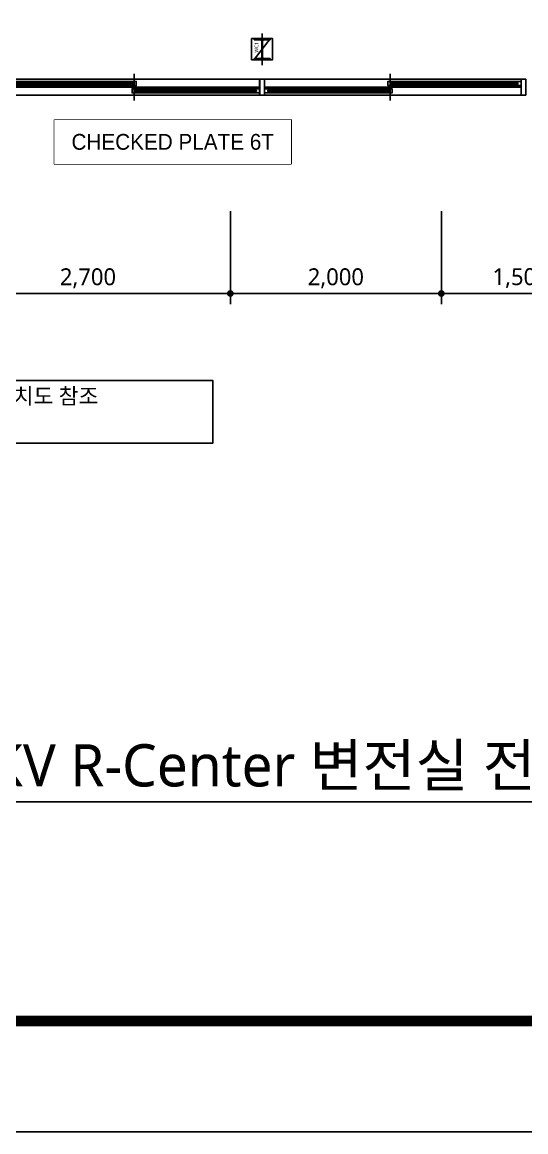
# Model space of a CAD drawing. Header units: millimetres. Extents: x 3355 to 129505, y 4600 to 34300.
# Drawn here: x 17732 to 22506, y 4600 to 15112 of the extents above; entities that cross this region are included whole.
import ezdxf
from ezdxf.enums import TextEntityAlignment as Align
from ezdxf.xclip import XClip

# ---------------------------------------------------------------- set-up
doc = ezdxf.new("R2010")
doc.units = ezdxf.units.MM
doc.header["$LTSCALE"] = 800
doc.header["$XCLIPFRAME"] = 0
doc.linetypes.add('CEN', pattern=[62, 60, -1, 0, -1])
doc.linetypes.add('점선1', pattern=[2, 1.25, -0.75])
doc.layers.get('Defpoints').update_dxf_attribs({"color": 167})
for name, color, linetype in [('11$1$SYM', 3, 'Continuous'), ('arch', 8, 'Continuous'), ('DIM', 6, 'Continuous'), ('SYM', 3, 'Continuous'), ('TIT', 2, 'Continuous'), ('XR-SHEET-SHT', 5, 'Continuous'), ('XREF', 7, 'CEN')]:
    doc.layers.add(name, color=color, linetype=linetype)
doc.layers.add('건축도면', color=9, linetype='Continuous', lineweight=25)
doc.styles.add('GHS', font='malgun.ttf')
doc.styles.add('돋움', font='')
doc.styles.add('맑은고딕', font='malgun.ttf')
doc.styles.add('스타일1', font='malgun.ttf')
doc.styles.get('돋움').set_extended_font_data('Dotum')
doc.dimstyles.new('Copy of PSD MI', dxfattribs={"dimscale": 100, "dimtxt": 1.5, "dimasz": 0.8, "dimexe": 1.25, "dimexo": 1.5, "dimgap": 0.6, "dimtad": 1, "dimdec": 0, "dimzin": 1, "dimdsep": 46, "dimlunit": 6, "dimtxsty": '맑은고딕', "dimblk": 'DOT', "dimcen": 2.5, "dimadec": 0, "dimazin": 0, "dimtfac": 1, "dimtdec": 0, "dimtix": 1, "dimtmove": 2, "dimatfit": 3, "dimfxl": 1, "dimtolj": 1, "dimtzin": 1, "dimarcsym": 0})

# ---------------------------------------------------------------- blocks, each defined once
blk = doc.blocks.new('XR-현황측량도')
at = {"color": 0}
blk.add_lwpolyline([(87949, 77003, 0.113814), (91117, 74545, 0.13394), (93095, 74047), (94071, 74047), (99828, 74046), (108550, 74046), (116948, 74022), (126987, 74021), (128740, 73975), (135159, 74063), (143027, 74044), (151690, 74037), (154883, 74051), (162789, 74142), (171655, 74152), (178948, 74224), (185441, 74258), (186412, 74405), (193068, 76972, 0.271364), (196517, 81929), (196870, 86053), (196859, 91789), (196871, 109951)], format="xyb", dxfattribs=at)
blk = doc.blocks.new('A$Cfef6c29d_1')
at = {"color": 0}
for p, q in [((40, 270), (40, 225)), ((190, 270), (40, 270)), ((40, 225), (190, 225)), ((190, 225), (190, 270)), ((-10, -965), (240, -965)), ((40, -2207), (40, -2252)), ((190, -2207), (40, -2207)), ((40, -2252), (190, -2252)), ((190, -2252), (190, -2207))]:
    blk.add_line(p, q, dxfattribs=at)
at = {"color": 0, "ltscale": 12}
for p, q in [((40, 225), (40, -2207)), ((115, 225), (115, -2207)), ((190, -2207), (190, 225)), ((130, 185), (130, -945)), ((170, 185), (170, -945)), ((60, -2160), (60, -985)), ((100, -985), (100, -2160))]:
    blk.add_line(p, q, dxfattribs=at)
at = {"color": 0}
for points in [[(130, 185), (146, 185), (146, 195), (155, 195), (155, 185), (170, 185), (170, 225), (130, 225), (130, 185)], [(60, -985), (76, -985), (76, -975), (85, -975), (85, -985), (100, -985), (100, -945), (60, -945), (60, -985)], [(130, -945), (146, -945), (146, -955), (155, -955), (155, -945), (170, -945), (170, -985), (130, -985), (130, -945)], [(60, -2160), (76, -2160), (76, -2177), (85, -2177), (85, -2160), (100, -2160), (100, -2207), (60, -2207), (60, -2160)]]:
    blk.add_lwpolyline(points, close=True, dxfattribs=at)
at = {"color": 0, "ltscale": 12}
for points in [[(148, -953), (148, 193), (153, 193), (153, -953)], [(78, -2168), (78, -977), (83, -977), (83, -2168)]]:
    blk.add_lwpolyline(points, close=True, dxfattribs=at)
at = {"color": 0}
for centre, start, end in [((147, 185), 0, 180), ((154, 185), 0, 180), ((147, -945), 180, 0), ((154, -945), 180, 0), ((77, -985), 0, 180), ((84, -985), 0, 180), ((77, -2160), 180, 0), ((84, -2160), 180, 0)]:
    blk.add_arc(centre, 1, start, end, dxfattribs=at)
blk = doc.blocks.new('*U113')
at = {"color": 0}
for p, q in [((59, 185), (0, 185)), ((72, 172), (72, 22)), ((78, 172), (78, 22)), ((91, 185), (150, 185)), ((59, 9), (0, 9)), ((91, 9), (150, 9))]:
    blk.add_line(p, q, dxfattribs=at)
for points in [[(150, 185), (150, 194), (0, 194), (0, 185)], [(0, 9), (0, 0), (150, 0), (150, 9)]]:
    blk.add_lwpolyline(points, dxfattribs=at)
for centre, start, end in [((59, 172), 0, 90), ((91, 172), 90, 180), ((59, 22), 270, 0), ((91, 22), 180, 270)]:
    blk.add_arc(centre, 13, start, end, dxfattribs=at)
blk = doc.blocks.new('S-WC1')
at = {"color": 0}
for p, q in [((0, 147), (0, -153)), ((-75, -97), (75, 97))]:
    blk.add_line(p, q, dxfattribs=at)
blk.add_lwpolyline([(-100, 100), (100, 100), (100, -100), (-100, -100)], close=True, dxfattribs=at)
blk.add_blockref('*U113', (-75, -97), dxfattribs=at)
at = {"color": 0, "style": '스타일1'}
blk.add_text('WC1', height=35, rotation=90, dxfattribs=at).set_placement((-36, -32))
blk = doc.blocks.new('XR-PLAN', base_point=(461, 408))
at = {"layer": 'arch'}
ref = blk.add_blockref('XR-현황측량도', (-77510, -35338), dxfattribs=at)
XClip(ref).set_block_clipping_path([(86810.4680804907, 39538.2997129494), (224210.4680804907, 149938.2997129495)])
blk.add_blockref('S-WC1', (69500, 42900), dxfattribs=at)
at = {"layer": 'arch', "rotation": 270}
blk.add_blockref('A$Cfef6c29d_1', (69252, 42655), dxfattribs=at)
at = {"layer": 'arch', "xscale": -1, "rotation": 89.99999999999997}
blk.add_blockref('A$Cfef6c29d_1', (69748, 42655), dxfattribs=at)
blk = doc.blocks.new('XR-FORM-EE', base_point=(461, 408))
at = {"layer": 'XR-SHEET-SHT', "color": 5}
blk.add_lwpolyline([(0, 118800), (168200, 118800), (168200, 0), (0, 0)], close=True, dxfattribs=at)
at = {"layer": 'XR-SHEET-SHT', "color": 5, "const_width": 400}
blk.add_lwpolyline([(9300, 114600), (163900, 114600), (163900, 4200), (9300, 4200)], close=True, dxfattribs=at)
blk = doc.blocks.new('DOT')
at = {"color": 0, "linetype": 'ByBlock'}
blk.add_line((-0.5, 0), (-1, 0), dxfattribs=at)
at = {"color": 0, "linetype": 'ByBlock', "const_width": 0.5}
blk.add_lwpolyline([(-0.25, 0, 1), (0.25, 0, 1)], format="xyb", close=True, dxfattribs=at)
blk = doc.blocks.new('*D207')
at = {"layer": 'Defpoints', "color": 0, "ltscale": 2, "transparency": 16777216}
for p in [(21705, 13443), (23206, 13443), (21705, 12542)]:
    blk.add_point(p, dxfattribs=at)
at = {"layer": 'DIM', "color": 0, "lineweight": -2, "ltscale": 2, "transparency": 16777216}
for p, q in [((21705, 13323), (21705, 12442)), ((23206, 13323), (23206, 12442)), ((23142, 12542), (21769, 12542))]:
    blk.add_line(p, q, dxfattribs=at)
at = {"layer": 'DIM', "color": 0, "lineweight": -2, "ltscale": 2, "transparency": 16777216, "xscale": 64, "yscale": 64, "zscale": 64, "rotation": 180}
blk.add_blockref('DOT', (21705, 12542), dxfattribs=at)
at = {"layer": 'DIM', "color": 0, "lineweight": -2, "ltscale": 2, "transparency": 16777216, "xscale": 64, "yscale": 64, "zscale": 64}
blk.add_blockref('DOT', (23206, 12542), dxfattribs=at)
at = {"layer": 'DIM', "color": 3, "ltscale": 2, "transparency": 16777216, "insert": (22456, 12687), "char_height": 160, "attachment_point": 5, "style": '맑은고딕'}
blk.add_mtext('\\A1;1,500', dxfattribs=at)
blk = doc.blocks.new('_DOT')
at = {"color": 0, "linetype": 'ByBlock'}
blk.add_line((-0.5, 0), (-1, 0), dxfattribs=at)
at = {"color": 0, "linetype": 'ByBlock', "const_width": 0.5}
blk.add_lwpolyline([(-0.25, 0, 1), (0.25, 0, 1)], format="xyb", close=True, dxfattribs=at)
blk = doc.blocks.new('*D208')
at = {"layer": 'Defpoints', "color": 0, "ltscale": 2, "transparency": 16777216}
for p in [(19705, 13443), (21705, 13443), (21705, 12542)]:
    blk.add_point(p, dxfattribs=at)
at = {"layer": 'DIM', "color": 0, "lineweight": -2, "ltscale": 2, "transparency": 16777216}
for p, q in [((19705, 13323), (19705, 12442)), ((21705, 13323), (21705, 12442)), ((19769, 12542), (21641, 12542))]:
    blk.add_line(p, q, dxfattribs=at)
at = {"layer": 'DIM', "color": 0, "lineweight": -2, "ltscale": 2, "transparency": 16777216, "xscale": 64, "yscale": 64, "zscale": 64, "rotation": 180}
blk.add_blockref('DOT', (19705, 12542), dxfattribs=at)
at = {"layer": 'DIM', "color": 0, "lineweight": -2, "ltscale": 2, "transparency": 16777216, "xscale": 64, "yscale": 64, "zscale": 64}
blk.add_blockref('DOT', (21705, 12542), dxfattribs=at)
at = {"layer": 'DIM', "color": 3, "ltscale": 2, "transparency": 16777216, "insert": (20705, 12686), "char_height": 160, "attachment_point": 5, "style": '맑은고딕'}
blk.add_mtext('\\A1;2,000', dxfattribs=at)
blk = doc.blocks.new('*D209')
at = {"layer": 'Defpoints', "color": 0, "ltscale": 2, "transparency": 16777216}
for p in [(17005, 13443), (19705, 13443), (19705, 12542)]:
    blk.add_point(p, dxfattribs=at)
at = {"layer": 'DIM', "color": 0, "lineweight": -2, "ltscale": 2, "transparency": 16777216}
for p, q in [((17005, 13323), (17005, 12442)), ((19705, 13323), (19705, 12442)), ((17069, 12542), (19641, 12542))]:
    blk.add_line(p, q, dxfattribs=at)
at = {"layer": 'DIM', "color": 0, "lineweight": -2, "ltscale": 2, "transparency": 16777216, "xscale": 64, "yscale": 64, "zscale": 64, "rotation": 180}
blk.add_blockref('DOT', (17005, 12542), dxfattribs=at)
at = {"layer": 'DIM', "color": 0, "lineweight": -2, "ltscale": 2, "transparency": 16777216, "xscale": 64, "yscale": 64, "zscale": 64}
blk.add_blockref('DOT', (19705, 12542), dxfattribs=at)
at = {"layer": 'DIM', "color": 3, "ltscale": 2, "transparency": 16777216, "insert": (18355, 12686), "char_height": 160, "attachment_point": 5, "style": '맑은고딕'}
blk.add_mtext('\\A1;2,700', dxfattribs=at)

msp = doc.modelspace()

# ---------------------------------------------------------------- linework, layer by layer
at = {"layer": '11$1$SYM', "color": 6}
msp.add_lwpolyline([(17772.10154, 16053.27353, 66.11938, 66.11938, 0), (17772.10154, 15258.98042, 0, 0, 0), (17772.10154, 13978.49342, 0, 0, 0), (18037.6621, 13978.49342, 0, 0, 0)], format="xyseb", dxfattribs=at)
msp.add_lwpolyline([(15420.64068, 11716.64406), (19539.6267, 11716.64406), (19539.6267, 11124.62173), (15420.64068, 11124.62173)], close=True, dxfattribs=at)
at = {"layer": 'TIT'}
msp.add_line((15327.7872, 7727.14713), (28513.92, 7727.14713), dxfattribs=at)

# ---------------------------------------------------------------- block references
at = {"layer": 'XREF', "xscale": 0.25, "yscale": 0.25, "zscale": 0.25}
msp.add_blockref('XR-FORM-EE', (3469.85398, 4702.54534), dxfattribs=at)
at = {"layer": '건축도면', "color": 1, "linetype": '점선1', "ltscale": 0.2}
ref = msp.add_blockref('XR-PLAN', (-49033.32308, -27635.43025), dxfattribs=at)
XClip(ref).set_block_clipping_path([(56227.7345986668, 39479.2603850555), (77438.0684519374, 60194.2361228569)])
ref = msp.add_blockref('XR-PLAN', (-6983.32308, -27635.43025), dxfattribs=at)
XClip(ref).set_block_clipping_path([(56227.7345986668, 39479.2603850555), (77438.0684519374, 60194.2361228569)])

# ---------------------------------------------------------------- texts
at = {"layer": 'SYM', "style": 'GHS'}
msp.add_text('옥외 전력간선설비 인입 배치도 참조', height=150, dxfattribs=at).set_placement((15427.74256, 11569.91353), align=Align.MIDDLE_LEFT)
at = {"layer": 'TIT', "style": 'GHS'}
msp.add_text('6.6KV R-Center 변전실 전력간선 확대 설비 평면도-1', height=399.9999993, dxfattribs=at).set_placement((28490.96832, 8072.07977), align=Align.MIDDLE_RIGHT)

# ---------------------------------------------------------------- dimensions: what is measured, and where the dimension line sits
at = {"layer": 'DIM', "color": 6, "ltscale": 2}
for base, p1, p2, picture, middle in [((19705.37999, 12542.21012), (17005.37997, 13442.77647), (19705.37999, 13442.77647), '*D209', (18355.37998, 12686.29708)), ((21705.38001, 12542.21012), (19705.37999, 13442.77647), (21705.38001, 13442.77647), '*D208', (20705.38, 12686.29708))]:
    dim = msp.add_linear_dim(base=base, p1=p1, p2=p2, dimstyle='Copy of PSD MI', override={"dimscale": 80, "dimtxt": 2, "dimblk": 'DOT', "dimclrt": 3, "dimfxl": 0.18}, dxfattribs=at)
    dim.commit()
    dim.dimension.update_dxf_attribs({"geometry": picture, "text_midpoint": middle})
dim = msp.add_linear_dim(base=(21705.38001, 12542.21012), p1=(23205.64951, 13442.77647), p2=(21705.38001, 13442.77647), angle=180, dimstyle='Copy of PSD MI', override={"dimscale": 80, "dimtxt": 2, "dimblk": 'DOT', "dimclrt": 3, "dimfxl": 0.18}, dxfattribs=at)
dim.commit()
dim.dimension.update_dxf_attribs({"geometry": '*D207', "text_midpoint": (22455.51476, 12686.73186)})

# ---------------------------------------------------------------- next in the draw order: wipeouts: each hides what was drawn before it
at = {"color": 6}
msp.add_wipeout([(18037.6621, 14188.03487), (18037.6621, 13768.95197), (20279.74093, 13768.95197), (20279.74093, 14188.03487)], dxfattribs=at).dxf.layer = 'SYM'

# ---------------------------------------------------------------- next in the draw order: linework, layer by layer
at = {"layer": 'SYM', "color": 6}
msp.add_lwpolyline([(18037.6621, 14188.03487), (20279.74093, 14188.03487), (20279.74093, 13768.95197), (18037.6621, 13768.95197)], close=True, dxfattribs=at)

# ---------------------------------------------------------------- next in the draw order: wipeouts: each hides what was drawn before it
at = {"color": 6}
msp.add_wipeout([(18037.6621, 14188.03487), (20279.74093, 14188.03487), (20279.74093, 13768.95197), (18037.6621, 13768.95197)], dxfattribs=at).dxf.layer = 'SYM'

# ---------------------------------------------------------------- next in the draw order: texts
at = {"layer": 'SYM', "color": 3, "style": '돋움'}
msp.add_text('CHECKED PLATE 6T', height=150, dxfattribs=at).set_placement((19158.70151, 13978.49342), align=Align.MIDDLE_CENTER)

doc.saveas('drawing.dxf')
